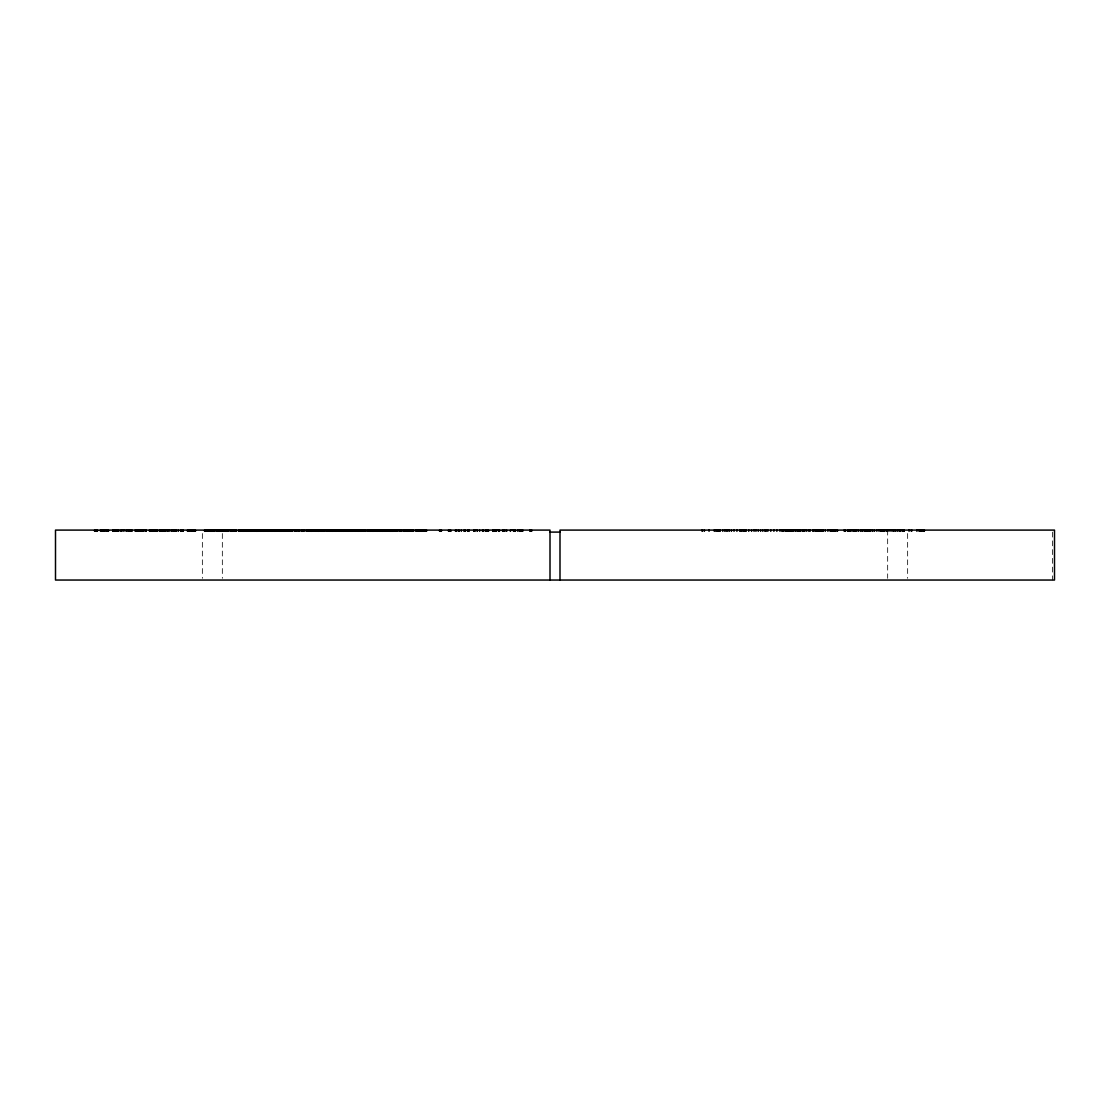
<?xml version="1.0" encoding="UTF-8"?>
<svg xmlns="http://www.w3.org/2000/svg" width="1110" height="1110" viewBox="0 0 1110 1110"><rect width="100%" height="100%" fill="white"/><g stroke="black" fill="none" stroke-linecap="round" stroke-linejoin="round"><path stroke-width="0.75" stroke-dasharray="5 3.75" d="M1052.502 532.092L1052.502 580.044M907.647 533.549L907.647 578.324M887.667 530.094L887.667 578.324M222.333 533.549L222.333 578.324M202.353 533.549L202.353 578.324"/><path stroke-width="1.5" d="M101.718 530.344L108.586 530.344L108.392 531.343L108.364 530.094M123.918 530.344L120.685 530.344L120.685 531.343M187.465 530.344L191.433 530.344L191.433 531.343M211.76 530.344L217.907 530.344M227.231 530.344L236.055 530.344L236.055 531.343L235.986 530.344M243.201 530.344L246.434 530.344M258.644 530.344L263.417 530.344M286.644 530.344L274.156 530.344L274.156 531.343L274.337 530.094M291.153 530.344L294.386 530.344M324.758 530.344L332.917 530.344L332.917 531.343M361.957 530.344L365.176 530.344M367.66 530.344L372.447 530.344M395.327 530.344L392.108 530.344L392.108 531.343L392.246 530.094M421.869 530.344L416.777 530.344L416.777 531.343M492.673 530.344L499.514 530.344L499.514 531.343M550.005 532.092L559.995 532.092M924.422 529.956L924.269 531.343M924.214 529.956L924.144 531.343M922.979 529.956L922.979 531.343M921.688 529.956L921.688 531.343M920.467 529.956L920.467 531.343M919.607 529.956L919.607 531.343M919.455 529.956L919.455 531.343M919.26 529.956L919.26 531.343M916.916 529.956L916.916 531.343M911.712 529.956L911.712 531.343M911.268 529.956L911.268 531.343M909.062 529.956L909.062 531.343M904.081 529.956L904.081 531.343M903.845 529.956L903.845 531.343M903.221 529.956L903.221 531.343M902.902 529.956L902.902 531.343M900.751 529.956L900.751 531.343M900.557 529.956L900.557 531.343M900.321 529.956L900.182 531.343M899.849 529.956L899.849 531.343M899.072 529.956L899.072 531.343M897.296 529.956L897.296 531.343M895.576 529.956L895.576 531.343M894.091 529.956L894.091 531.343M892.884 529.956L892.884 531.343M891.025 529.956L891.025 531.343M888.985 529.956L888.985 531.343M887.265 529.956L887.306 531.343M886.612 529.956L886.737 531.343M884.795 529.956L884.795 531.343M884.49 529.956L884.49 531.343M884.129 529.956L884.212 531.343M883.393 529.956L883.393 531.343M882.256 529.956L882.256 531.343M881.229 529.956L881.229 531.343M880.549 529.956L880.549 531.343M878.995 529.956L878.995 531.343M876.858 529.956L876.858 531.343M874.527 529.956L874.527 531.343M872.668 529.956L872.807 531.343M872.404 529.956L872.404 531.343M870.698 529.956L870.698 531.343M870.046 529.956L870.046 531.343M868.866 529.956L868.866 531.343M867.59 529.956L867.59 531.343M867.007 529.956L867.007 531.343M866.161 529.956L866.161 531.343M865.3 529.956L865.3 531.343M864.676 529.956L864.676 531.343M862.9 529.956L862.9 531.343M862.387 529.956L862.29 531.343M862.206 529.956L862.165 531.343M860.389 529.956L860.389 531.343M858.46 529.956L858.46 531.343M856.754 529.956L856.754 531.343M855.421 529.956L855.421 531.343M854.575 529.956L854.575 531.343M853.493 529.956L853.493 531.343M851.994 529.956L851.994 531.343M850.371 529.956L850.371 531.343M849.969 529.956L849.969 531.343M849.108 529.956L849.108 531.343M848.539 529.956L848.539 531.343M847.499 529.956L847.499 531.343M845.376 529.956L845.376 531.343M844.987 529.956L844.987 531.343M844.238 529.956L844.238 531.343M837.453 529.956L837.453 531.343M837.134 529.956L837.134 531.343M835.483 529.956L835.483 531.343M834.553 529.956L834.553 531.343M833.582 529.956L833.582 531.343M832.736 529.956L832.736 531.343M832.153 529.956L832.153 531.343M830.96 529.956L830.96 531.343M830.1 529.956L830.1 531.343M827.907 529.956L827.907 531.343M825.271 529.956L825.271 531.343M822.954 529.956L822.954 531.343M822.69 529.956L822.69 531.343M822.33 529.956L822.427 531.343M822.024 529.956L822.024 531.343M821.983 529.956L821.983 531.343M821.317 529.956L821.317 531.343M820.415 529.956L820.415 531.343M819.86 529.956L819.86 531.343M819.666 529.956L819.666 531.343M818.528 529.956L818.528 531.343M817.362 529.956L817.362 531.343M816.28 529.956L816.28 531.343M815.489 529.956L815.489 531.343M814.005 529.956L814.005 531.343M812.728 529.956L812.728 531.343M810.106 529.956L810.106 531.343M808.635 529.956L808.801 531.343M806.734 529.956L806.734 531.343M804.903 529.956L804.903 531.343M803.931 529.956L803.931 531.343M803.668 529.956L803.668 531.343M802.78 529.956L802.78 531.343M802.488 529.956L802.488 531.343M800.754 529.956L800.754 531.343M800.046 529.956L800.046 531.343M799.838 529.956L799.838 531.343M798.853 529.956L798.853 531.343M797.993 529.956L797.993 531.343M797.424 529.956L797.424 531.343M795.925 529.956L795.925 531.343M795.301 529.956L795.301 531.343M793.636 529.956L793.636 531.343M792.346 529.956L792.346 531.343M791.263 529.956L791.263 531.343M790.264 529.956L790.264 531.343M789.141 529.956L789.141 531.343M788.197 529.956L788.197 531.343M787.267 529.956L787.267 531.343M786.241 529.956L786.241 531.343M786.033 529.956L786.033 531.343M785.256 529.956L785.297 531.343M783.646 529.956L783.646 531.343M783.313 529.956L783.313 531.343M782.786 529.956L782.827 531.343M782.633 529.956L782.495 531.343M782.342 529.956L782.383 531.343M782.189 529.956L782.189 531.343M779.969 529.956L779.969 531.343M776.861 529.956L776.861 531.343M773.892 529.956L773.892 531.343M770.77 529.956L770.77 531.343M767.815 529.956L767.815 531.343M766.233 529.956L766.191 531.343M765.359 529.956L765.359 531.343M765.109 529.956L765.109 531.343M762.709 529.956L762.806 531.343M760.628 529.956L760.628 531.343M758.255 529.956L758.255 531.343M755.952 529.956L755.952 531.343M754.051 529.956L754.051 531.343M751.581 529.956L751.581 531.343M748.75 529.956L748.75 531.343M746.17 529.956L746.17 531.343M745.282 529.956L745.282 531.343M745.101 529.956L745.129 531.343M744.865 529.956L744.865 531.343M744.755 529.956L744.755 531.343M744.491 529.956L744.491 531.343M744.199 529.956L744.199 531.343M743.506 529.956L743.534 531.343M742.201 529.956L742.104 531.343M740.994 529.956L740.994 531.343M739.718 529.956L739.718 531.343M736.915 529.956L736.915 531.343M734.029 529.956L734.029 531.343M731.421 529.956L731.421 531.343M729.325 529.956L729.325 531.343M727.702 529.956L727.702 531.343M726.273 529.956L726.273 531.343M724.802 529.956L724.802 531.343M722.776 529.956L722.776 531.343M720.237 529.956L720.237 531.343M719.252 529.956L719.28 531.343M718.905 531.343L718.905 529.956L718.739 531.343M718.226 529.956L718.226 531.343M717.102 529.956L717.102 531.343M715.811 529.956L715.811 531.343M714.313 529.956L714.313 531.343M709.054 529.956L709.054 531.343M704.364 529.956L704.364 531.343M702.463 529.956L702.463 531.343M702.241 529.956L702.241 531.343M559.995 580.044L559.995 530.094L1054.5 530.094L1054.5 580.044L55.5 580.044L55.5 530.094L550.005 530.094L550.005 580.044M531.69 530.094L531.69 531.343M530.622 530.094L530.622 531.343M529.858 530.094L529.858 531.343M522.768 530.094L522.768 531.343M522.241 530.094L522.241 531.343M521.964 530.094L521.866 531.343M521.672 530.094L521.672 531.343M521.534 530.094L521.561 531.343M521.062 530.094L521.089 531.343M520.312 530.094L520.423 531.343M519.855 530.094L519.855 531.343M519.327 530.094L519.452 531.343M517.829 530.094L517.829 531.343M515.415 531.343L515.415 530.344L510.322 530.344L510.322 531.343M513.611 530.094L513.611 531.343M506.673 530.094L506.687 531.343M506.34 530.094L506.34 531.343M504.731 530.094L504.731 531.343M504.162 530.094L504.162 531.343M504.009 530.094L504.009 531.343M503.815 530.094L503.815 531.343M503.524 530.094L503.524 531.343M503.177 530.094L503.177 531.343M499.139 531.343L498.987 530.344L498.931 531.343M498.543 530.094L498.543 531.343M496.059 530.344L496.059 531.343M495.532 530.094L495.532 531.343M495.379 530.344L495.379 531.343M494.574 530.094L494.574 531.343M494.533 530.344L494.533 531.343M493.673 530.344L493.673 531.343M488.358 530.094L488.553 531.343M488.178 530.094L488.095 531.343M487.803 530.094L487.803 531.343M487.193 530.094L487.193 531.343M486.416 530.094L486.416 531.343M485.847 530.094L485.875 531.343M485.597 530.094L485.597 531.343M483.641 530.094L483.641 531.343M482.808 530.094L482.808 531.343M482.406 530.094L482.489 531.343M479.645 530.094L479.645 531.343M477.272 530.094L477.272 531.343L477.189 530.094M475.135 530.094L475.135 531.343M474.261 530.094L474.261 531.343M473.803 530.094L473.803 531.343M469.086 530.094L468.919 531.343M468.642 530.094L468.642 531.343M467.782 530.094L467.782 531.343M467.532 530.094L467.532 531.343M465.326 530.094L465.326 531.343M464.493 530.094L464.493 531.343M464.174 530.094L464.091 531.343M461.316 530.094L461.316 531.343M456.82 530.094L456.82 531.343M455.946 530.094L455.946 531.343M455.488 530.094L455.488 531.343M450.729 531.343L450.632 530.094L450.604 531.343M450.327 530.094L450.327 531.343M449.453 530.094L449.453 531.343M449.217 530.094L449.217 531.343M448.495 530.094L448.495 531.343M441.419 530.094L441.419 531.343M440.656 530.094L440.656 531.343M439.574 530.094L439.574 531.343M426.559 530.094L426.559 531.343M425.907 530.094L425.907 531.343M425.491 530.094L425.491 531.343M425.213 530.094L425.213 531.343M424.866 530.094L424.839 531.343M423.618 530.094L423.618 531.343M422.799 530.094L422.799 531.343M422.313 530.094L422.313 531.343M422.05 530.094L422.05 531.343M421.786 530.094L421.869 531.343M421.592 530.094L421.592 531.343M421.481 530.344L421.481 531.343M421.134 530.344L421.106 531.343M420.981 530.094L420.981 531.343M420.635 530.344L420.635 531.343M420.288 530.344L420.288 531.343M419.497 530.094L419.413 531.343M418.581 530.094L418.678 531.343M418.137 530.094L418.137 531.343M417.818 530.094L417.804 531.343M417.54 530.094L417.513 531.343M415.695 530.094L415.695 531.343M413.697 530.094L413.697 531.343M413.322 530.094L413.322 531.343M413.073 530.094L413.073 531.343M412.656 530.094L412.518 531.343M412.31 530.094L412.24 531.343M411.657 530.094L411.657 531.343M411.102 530.094L411.102 531.343M410.922 530.094L410.922 531.343M409.84 530.094L409.84 531.343M409.576 530.094L409.576 531.343M409.423 530.094L409.368 531.343M409.202 530.094L409.202 531.343M408.952 530.094L408.952 531.343M408.688 530.094L408.688 531.343M408.425 530.094L408.466 531.343M408.161 530.094L408.161 531.343M407.606 530.094L407.481 531.343M406.829 530.094L406.829 531.343M406.593 530.094L406.593 531.343M405.636 530.094L405.636 531.343M405.289 530.094L405.289 531.343M404.886 530.094L404.886 531.343M404.692 530.094L404.692 531.343M404.512 530.094L404.512 531.343M404.123 530.094L403.971 531.343M403.804 530.094L403.804 531.343M403.596 530.094L403.596 531.343M401.903 530.094L401.903 531.343M401.542 530.094L401.542 531.343M401.279 530.094L401.279 531.343M401.071 530.094L401.071 531.343M400.765 530.094L400.765 531.343M400.502 530.094L400.502 531.343M400.113 530.094L400.086 531.343M399.85 530.094L399.85 531.343L399.656 530.094M398.06 530.094L398.06 531.343M397.505 530.094L397.477 531.343M396.978 530.094L397.033 531.343M396.797 530.094L396.881 531.343M396.187 530.094L396.187 531.343M395.881 530.094L395.881 531.343M395.41 530.094L395.493 531.343M395.299 530.094L395.327 531.343M394.438 530.094L394.438 531.343M393.8 530.094L393.8 531.343M393.634 530.094L393.634 531.343M393.384 530.094L393.342 531.343M393.162 530.094L393.162 531.343M393.009 530.094L393.009 531.343M392.801 530.094L392.662 531.343M391.636 530.094L391.455 531.343M390.998 531.343L390.998 530.094L390.748 531.343M390.151 530.094L390.221 531.343M389.901 530.094L389.971 531.343M388.93 530.094L388.93 531.343M388.764 530.094L388.764 531.343M388.514 530.094L388.486 531.343M388.223 530.094L388.223 531.343M387.889 530.094L387.889 531.343M387.543 530.094L387.57 531.343M386.53 530.094L386.488 531.343M386.294 530.094L386.294 531.343M386.016 530.094L386.086 531.343M385.683 530.094L385.683 531.343M385.392 530.094L385.392 531.343M384.865 530.094L384.948 531.343M383.949 530.094L383.963 531.343M383.269 530.094L383.269 531.343M382.659 530.094L382.867 531.343M381.743 530.094L381.743 531.343M380.896 530.094L380.896 531.343M380.355 530.094L380.355 531.343M380.175 530.094L380.106 531.343M379.412 530.094L379.412 531.343M379.356 530.094L379.19 531.343M378.663 530.094L378.69 531.343M378.344 530.094L378.344 531.343M377.802 530.094L377.802 531.343M377.414 530.094L377.511 531.343M376.97 530.094L376.859 531.343M376.72 530.094L376.72 531.343M375.943 530.094L375.943 531.343M375.721 530.094L375.721 531.343M375.097 530.094L375.097 531.343M374.791 530.094L374.791 531.343M374.125 530.094L374.125 531.343M373.529 530.094L373.529 531.343M373.376 530.094L373.168 531.343M372.696 530.094L372.696 531.343M372.544 530.094L372.516 531.343M372.225 530.094L372.377 531.343M371.434 530.094L371.434 531.343M371.267 530.094L371.267 531.343M370.615 530.094L370.615 531.343M370.546 530.094L370.546 531.343M370.282 530.094L370.24 531.343M369.963 530.094L370.06 531.343M369.699 530.094L369.783 531.343M369.561 530.094L369.491 531.343M369.2 530.094L369.2 531.343M368.589 530.094L368.562 531.343M368.423 530.094L368.423 531.343M368.118 530.094L368.118 531.343M367.84 530.094L367.91 531.343M367.66 530.094L367.66 531.343M367.507 530.094L367.507 531.343M367.354 530.094L367.354 531.343M365.717 530.094L365.717 531.343M365.481 531.343L365.329 530.094L365.176 531.343M364.926 530.094L364.926 531.343M363.331 530.094L363.331 531.343M363.192 530.094L363.137 531.343M362.887 530.094L362.887 531.343M362.54 530.094L362.54 531.343M362.221 530.094L362.221 531.343M361.902 530.094L362.013 531.343M361.069 530.094L361.069 531.343M360.75 530.094L360.75 531.343M360.653 530.094L360.653 531.343M360.07 530.094L360.029 531.343M359.876 530.094L359.82 531.343M359.654 530.094L359.654 531.343M359.252 530.094L359.252 531.343M358.336 530.094L358.336 531.343M358.072 530.094L357.892 531.343M357.392 530.094L357.42 531.343M357.045 530.094L357.045 531.343M356.726 530.094L356.726 531.343M356.088 530.094L356.088 531.343M355.741 530.094L355.741 531.343M355.533 530.094L355.477 531.343M355.339 530.094L355.297 531.343M355.117 530.094L355.117 531.343M354.034 530.094L354.034 531.343M353.396 530.094L353.396 531.343M353.147 530.094L353.147 531.343M352.883 530.094L352.883 531.343M352.661 530.094L352.661 531.343M352.356 530.094L352.356 531.343M352.258 530.094L352.258 531.343M352.05 530.094L352.078 531.343M351.856 530.094L351.787 531.343M351.01 530.094L351.107 531.343M350.163 530.094L350.163 531.343M349.275 530.094L349.275 531.343M348.318 530.094L348.262 531.343M347.971 530.094L347.999 531.343M347.749 530.094L347.791 531.343M347.569 530.094L347.569 531.343M347.333 530.094L347.305 531.343L347.139 530.094M346.903 530.094L346.903 531.343M346.029 530.094L346.029 531.343M345.779 530.094L345.737 531.343M344.96 530.094L344.96 531.343M344.336 530.094L344.308 531.343M344.128 530.094L344.128 531.343M343.822 530.094L343.822 531.343L343.573 530.094M343.462 530.094L343.462 531.343M342.948 530.094L342.907 531.343M342.116 530.094L342.116 531.343M340.839 530.094L340.839 531.343M340.645 530.094L340.645 531.343M340.09 530.094L340.09 531.343M339.854 530.094L340.021 531.343M339.424 530.094L339.424 531.343M339.174 530.094L339.258 531.343M338.938 530.094L338.938 531.343M338.564 530.094L338.564 531.343M338.272 530.094L338.272 531.343M336.927 530.094L336.927 531.343M336.274 530.094L336.316 531.343M336.108 531.343L335.969 530.094L335.872 531.343M335.525 530.094L335.498 531.343L335.456 530.094M335.053 530.094L335.178 531.343M334.859 530.094L334.859 531.343M334.748 530.094L334.748 531.343M334.235 530.094L334.29 531.343M333.874 530.094L333.888 531.343M333.763 530.094L333.763 531.343M333.472 530.094L333.472 531.343M333.319 530.094L333.319 531.343M332.542 530.344L332.542 531.343L332.265 530.094M331.141 530.094L331.238 531.343M330.891 530.094L330.933 531.343M330.475 530.094L330.475 531.343M329.92 530.094L329.92 531.343L329.739 530.094M329.573 530.094L329.476 531.343M329.254 530.094L329.281 531.343M328.976 530.094L328.949 531.343M328.158 530.094L328.158 531.343M328.047 530.094L328.047 531.343M327.381 530.344L327.381 531.343M326.298 530.094L326.298 531.343M324.744 530.094L324.758 531.343M324.508 530.094L324.508 531.343M324.189 530.094L324.259 531.343M323.274 530.094L323.371 531.343M322.635 530.094L322.594 531.343M322.358 530.094L322.358 531.343M322.15 530.094L322.15 531.343M321.428 530.094L321.387 531.343M321.123 530.094L321.109 531.343M320.776 530.094L320.776 531.343M319.819 530.094L319.819 531.343M319.486 530.094L319.486 531.343M318.82 530.094L318.972 531.343M318.625 530.094L318.625 531.343L318.362 530.094M318.293 530.094L318.293 531.343M317.862 530.094L317.862 531.343M317.613 530.094L317.613 531.343M317.391 530.094L317.321 531.343M316.669 530.094L316.669 531.343M315.615 530.094L315.587 531.343M315.406 530.094L315.462 531.343M314.81 530.094L314.81 531.343M314.505 530.094L314.505 531.343M313.839 530.094L313.852 531.343M313.173 530.094L313.173 531.343M312.285 530.094L312.285 531.343M311.952 530.094L311.952 531.343M311.757 531.343L311.757 530.094L311.424 531.343M311.341 530.094L311.341 531.343M310.966 530.094L311.022 531.343M310.745 530.094L310.745 531.343M310.065 530.094L310.065 531.343M309.69 530.094L309.69 531.343M309.51 530.094L309.51 531.343M308.663 530.094L308.663 531.343M308.386 530.094L308.386 531.343M307.539 530.094L307.539 531.343M307.109 530.094L307.109 531.343M306.998 530.094L306.998 531.343M306.61 530.094L306.707 531.343M306.055 530.094L306.055 531.343M304.251 530.094L304.32 531.343M303.169 530.094L303.169 531.343M302.752 531.343L302.697 530.094L302.572 531.343M302.364 530.094L302.239 531.343M301.74 530.094L301.892 531.343M301.642 530.094L301.642 531.343M301.434 530.094L301.434 531.343M299.811 530.094L299.811 531.343M298.895 530.094L298.701 531.343M297.119 530.094L297.119 531.343M296.55 530.094L296.55 531.343M295.898 530.094L295.898 531.343M294.538 530.094L294.538 531.343M294.344 530.094L294.386 531.343M292.235 530.094L292.388 531.343M291.861 530.094L291.833 531.343M291.541 530.094L291.541 531.343M291.43 530.094L291.43 531.343M291.111 530.094L291.208 531.343M290.265 530.094L290.265 531.343M289.738 530.094L289.738 531.343M289.349 530.094L289.349 531.343M288.78 530.094L288.78 531.343M288.447 530.094L288.447 531.343M287.99 530.094L287.99 531.343M287.532 530.094L287.532 531.343M287.268 530.094L287.268 531.343M286.616 530.094L286.588 531.343M285.561 530.344L285.561 531.343M285.312 530.094L285.312 531.343M285.09 530.094L285.09 531.343M284.618 530.344L284.618 531.343M284.451 530.094L284.382 531.343M284.16 530.094L284.202 531.343M283.827 530.094L283.827 531.343M283.591 530.344L283.591 531.343M283.383 530.344L283.383 531.343M282.328 530.344L282.328 531.343M282.134 530.094L282.106 531.343M281.857 530.094L281.926 531.343M281.482 530.094L281.524 531.343M280.997 530.094L281.066 531.343M280.275 530.094L280.275 531.343M280.122 530.344L280.122 531.343M279.914 530.344L279.859 531.343M279.456 530.094L279.456 531.343M279.193 530.344L279.096 531.343M278.957 530.094L278.887 531.343M278.693 530.094L278.693 531.343M278.111 530.094L278.138 531.343M278.027 530.344L278.027 531.343M277.764 530.344L277.764 531.343M277.639 530.094L277.639 531.343M276.196 530.094L276.14 531.343M276.001 530.344L276.001 531.343M275.668 530.094L275.668 531.343M274.808 530.094L274.822 531.343M274.475 530.094L274.503 531.343M272.103 530.094L272.2 531.343M270.896 530.094L270.896 531.343M270.604 530.094L270.604 531.343M270.132 530.094L270.132 531.343M269.966 530.094L269.966 531.343M269.716 530.094L269.716 531.343M269.189 530.094L269.189 531.343M267.954 531.343L267.954 530.094L267.76 531.343M267.565 530.094L267.565 531.343M266.483 530.094L266.483 531.343M265.831 530.094L265.831 531.343M265.609 530.094L265.595 531.343M265.332 530.094L265.332 531.343M265.124 530.094L265.124 531.343M264.832 530.094L264.874 531.343M264.513 530.094L264.513 531.343M264.249 530.094L264.249 531.343M264.125 530.094L264.222 531.343M263.833 530.094L263.833 531.343M263.542 530.094L263.417 531.343M262.917 530.094L262.917 531.343M262.418 530.094L262.418 531.343M262.238 530.094L262.293 531.343M261.211 530.344L261.211 531.343M260.767 530.094L260.767 531.343M260.725 530.094L260.614 531.343M260.462 530.094L260.462 531.343M260.24 530.094L260.24 531.343M259.574 530.094L259.546 531.343M259.102 530.094L259.102 531.343M258.824 530.094L258.824 531.343M258.644 530.094L258.644 531.343M258.033 530.094L258.2 531.343M257.798 530.094L257.77 531.343M257.173 530.094L257.27 531.343M256.576 530.094L256.466 531.343M256.146 530.094L256.368 531.343M255.91 530.094L255.869 531.343M254.565 530.094L254.565 531.343M254.301 530.094L254.301 531.343M253.51 530.094L253.51 531.343M253.205 530.094L253.205 531.343M252.886 530.094L252.886 531.343M252.594 530.094L252.594 531.343M252.206 530.094L252.206 531.343M251.831 530.094L251.873 531.343M251.581 530.094L251.581 531.343M251.179 530.094L251.221 531.343M250.957 530.094L250.957 531.343M250.749 530.094L250.804 531.343M250.43 530.094L250.43 531.343M249.75 530.094L249.708 531.343M249.375 530.094L249.375 531.343M249.167 530.094L249.181 531.343M248.931 530.094L248.848 531.343M248.709 530.094L248.612 531.343M248.404 530.094L248.404 531.343M248.196 530.094L248.196 531.343M247.655 530.094L247.766 531.343M247.544 530.094L247.558 531.343M247.252 530.094L247.252 531.343M246.989 530.094L246.989 531.343M246.587 530.094L246.434 531.343L246.406 530.094M245.893 530.094L245.893 531.343M245.671 530.094L245.671 531.343M245.268 530.094L245.268 531.343M245.088 530.094L245.13 531.343M244.866 530.094L244.949 531.343M244.644 530.094L244.644 531.343M244.45 530.094L244.45 531.343M244.2 530.094L244.283 531.343M243.964 530.094L244.061 531.343M243.839 530.094L243.839 531.343M243.284 530.094L243.201 531.343M243.048 530.094L243.048 531.343M242.84 530.094L242.882 531.343M242.271 530.094L242.271 531.343M242.119 530.094L242.105 531.343M241.578 530.094L241.578 531.343M241.453 530.094L241.453 531.343M241.328 530.094L241.328 531.343M240.759 530.094L240.773 531.343M240.468 530.094L240.426 531.343M240.273 530.094L240.273 531.343M240.024 530.094L240.037 531.343M239.802 530.094L239.871 531.343M239.58 530.094L239.594 531.343M239.33 530.094L239.33 531.343M238.636 530.094L238.678 531.343M236.527 530.094L236.527 531.343M236.333 530.094L236.333 531.343M235.653 530.094L235.708 531.343M234.571 530.094L234.571 531.343M234.099 530.094L234.099 531.343M233.946 530.094L233.946 531.343M233.253 530.094L233.253 531.343M233.044 530.094L233.044 531.343M232.323 530.094L232.323 531.343M231.296 530.344L231.171 531.343M230.006 530.094L230.006 531.343M228.382 530.094L228.382 531.343M227.3 530.094L227.231 531.343M226.94 530.094L226.981 531.343M226.731 530.094L226.606 531.343M225.732 530.094L225.732 531.343M225.233 530.094L225.233 531.343M224.9 530.094L224.9 531.343M224.095 530.094L224.095 531.343M223.36 530.094L223.36 531.343M223.124 530.094L223.124 531.343M222.999 530.094L223.041 531.343M222.763 530.094L222.791 531.343M222.472 530.094L222.472 531.343M222.277 530.094L222.194 531.343L222.111 530.094M220.89 530.094L220.89 531.343M220.682 530.094L220.682 531.343M219.863 530.094L219.849 531.343M219.544 530.094L219.447 531.343M218.281 530.094L218.281 531.343M217.865 530.094L217.754 531.343M217.449 530.094L217.449 531.343M217.255 530.344L217.255 531.343M216.686 530.094L216.686 531.343M215.95 530.094L215.95 531.343M214.494 530.094L214.327 531.343M214.258 530.094L214.23 531.343M212.912 530.094L212.912 531.343M212.176 530.094L212.176 531.343M211.913 530.094L211.83 531.343M211.316 530.094L211.316 531.343M210.845 530.094L210.845 531.343M210.151 530.094L210.248 531.343M209.207 530.094L209.207 531.343M208.153 530.094L208.153 531.343M207.917 530.094L207.917 531.343M207.015 530.094L207.015 531.343M206.765 530.094L206.765 531.343M206.516 530.094L206.516 531.343M205.974 530.094L206.002 531.343M205.905 530.094L205.905 531.343M205.711 530.094L205.683 531.343M205.364 530.094L205.364 531.343M205.211 530.094L205.211 531.343M204.823 530.094L205.031 531.343M204.573 530.094L204.573 531.343M195.443 530.094L195.443 531.343M195.166 530.094L195.166 531.343M194.819 530.094L194.791 531.343M193.57 530.094L193.57 531.343M192.751 530.094L192.751 531.343M192.266 530.094L192.266 531.343M191.988 530.094L191.988 531.343M190.934 530.094L191.059 531.343M189.449 530.094L189.449 531.343M188.436 530.094L188.436 531.343M187.77 530.094L187.798 531.343M187.493 530.094L187.465 531.343M183.261 530.094L183.261 531.343M183.025 530.094L183.025 531.343M181.374 530.094L181.374 531.343M181.013 530.094L181.013 531.343M180.805 530.094L180.805 531.343M180.75 530.094L180.68 531.343M178.363 530.094L178.363 531.343M176.601 530.094L176.601 531.343M176.268 530.094L176.268 531.343M175.81 530.094L175.838 531.343M174.881 530.094L174.881 531.343M174.506 530.094L174.506 531.343M174.201 530.094L174.201 531.343M173.327 530.094L173.327 531.343M172.022 530.094L172.022 531.343M171.093 530.094L171.093 531.343M169.303 530.094L169.192 531.343M167.887 530.094L167.887 531.343M166.986 530.094L166.986 531.343M165.654 530.094L165.501 531.343M164.863 530.094L165.015 531.343M164.655 530.094L164.655 531.343M163.309 530.094L163.309 531.343M162.032 530.094L162.032 531.343M161.838 530.094L161.838 531.343M161.214 530.094L161.214 531.343M160.617 530.094L160.617 531.343M160.367 530.094L160.367 531.343M159.757 530.094L159.757 531.343M159.479 530.094L159.479 531.343M157.606 530.094L157.606 531.343M157.12 530.094L157.01 531.343L156.926 530.094M156.344 530.094L156.344 531.343M155.539 530.094L155.539 531.343M154.567 530.094L154.567 531.343M153.513 530.094L153.513 531.343M152.32 530.094L152.431 531.343M151.779 530.094L151.779 531.343M151.14 530.094L151.14 531.343M150.28 530.094L150.28 531.343L150.03 530.094M149.462 530.094L149.462 531.343M146.215 530.094L146.145 531.343M145.812 530.094L145.812 531.343M144.938 530.094L144.938 531.343M143.329 530.094L143.329 531.343M142.829 530.094L142.829 531.343M142.732 530.094L142.649 531.343M142.052 530.094L142.052 531.343M141.261 530.094L141.261 531.343M140.29 530.094L140.29 531.343M139.222 530.094L139.222 531.343M138.514 530.094L138.486 531.343M138.029 530.094L138.139 531.343M137.487 530.094L137.487 531.343M136.849 530.094L136.849 531.343M136.003 530.094L136.003 531.343M135.85 530.094L135.753 531.343M135.17 530.094L135.17 531.343M131.868 530.094L131.937 531.343M131.521 530.094L131.521 531.343M130.661 530.094L130.661 531.343M129.357 530.094L129.357 531.343M128.663 530.094L128.704 531.343M128.288 530.094L128.441 531.343M128.233 530.094L128.233 531.343M126.651 530.094L126.651 531.343M126.096 530.094L126.096 531.343M124.07 530.094L123.918 531.343M121.933 530.094L121.933 531.343M118.812 530.094L118.812 531.343M117.993 530.094L117.993 531.343M117.521 530.094L117.521 531.343M117.077 530.094L117.077 531.343M116.8 530.094L116.8 531.343M116.148 530.094L116.12 531.343M115.412 530.094L115.412 531.343M115.01 530.094L115.01 531.343M114.441 530.094L114.58 531.343M113.678 530.094L113.678 531.343M113.428 530.094L113.428 531.343M112.748 530.094L112.748 531.343M108.058 530.344L108.058 531.343M107.615 530.344L107.615 531.343M106.893 530.344L106.893 531.343M105.783 530.344L105.783 531.343M104.229 530.094L104.229 531.343M104.021 530.094L104.021 531.343M103.174 530.344L103.174 531.343M102.411 530.344L102.411 531.343M101.773 530.094L101.745 531.343M100.469 530.094L100.469 531.343M97.444 530.094L97.403 531.343M96.639 531.343L96.639 530.094L96.39 531.343M96.098 530.094L95.973 531.343M95.543 530.094L95.543 531.343M94.6 530.094L94.6 531.343M887.001 531.343L886.987 529.956L886.946 531.343M515.193 531.343L515.193 530.094L515.04 531.343M502.677 531.343L502.677 530.094L502.622 531.343M492.993 531.343L492.993 530.344L492.868 531.343M458.957 531.343L458.957 530.094L458.874 531.343M389.346 531.343L389.402 530.094L389.333 531.343M382.492 531.343L382.464 530.094L382.381 531.343M379.87 531.343L379.897 530.094L379.8 531.343M358.877 531.343L358.877 530.094L358.78 531.343M341.533 531.343L341.533 530.094L341.422 531.343M336.649 531.343L336.677 530.094L336.58 531.343M326.964 531.343L326.909 530.094L326.853 531.343M316.059 531.343L316.059 530.094L316.017 531.343M309.135 531.343L309.093 530.094L309.038 531.343M299.159 531.343L299.159 530.094L299.131 531.343M275.141 531.343L275.141 530.094L275.1 531.343M273.504 531.343L273.504 530.094L273.476 531.343M254.107 531.343L254.107 530.094L254.01 531.343M232.115 531.343L232.115 530.344L232.046 531.343M164.141 531.343L164.141 530.094L164.1 531.343M162.74 531.343L162.74 530.094L162.615 531.343M152.792 531.343L152.792 530.094L152.764 531.343"/></g></svg>
